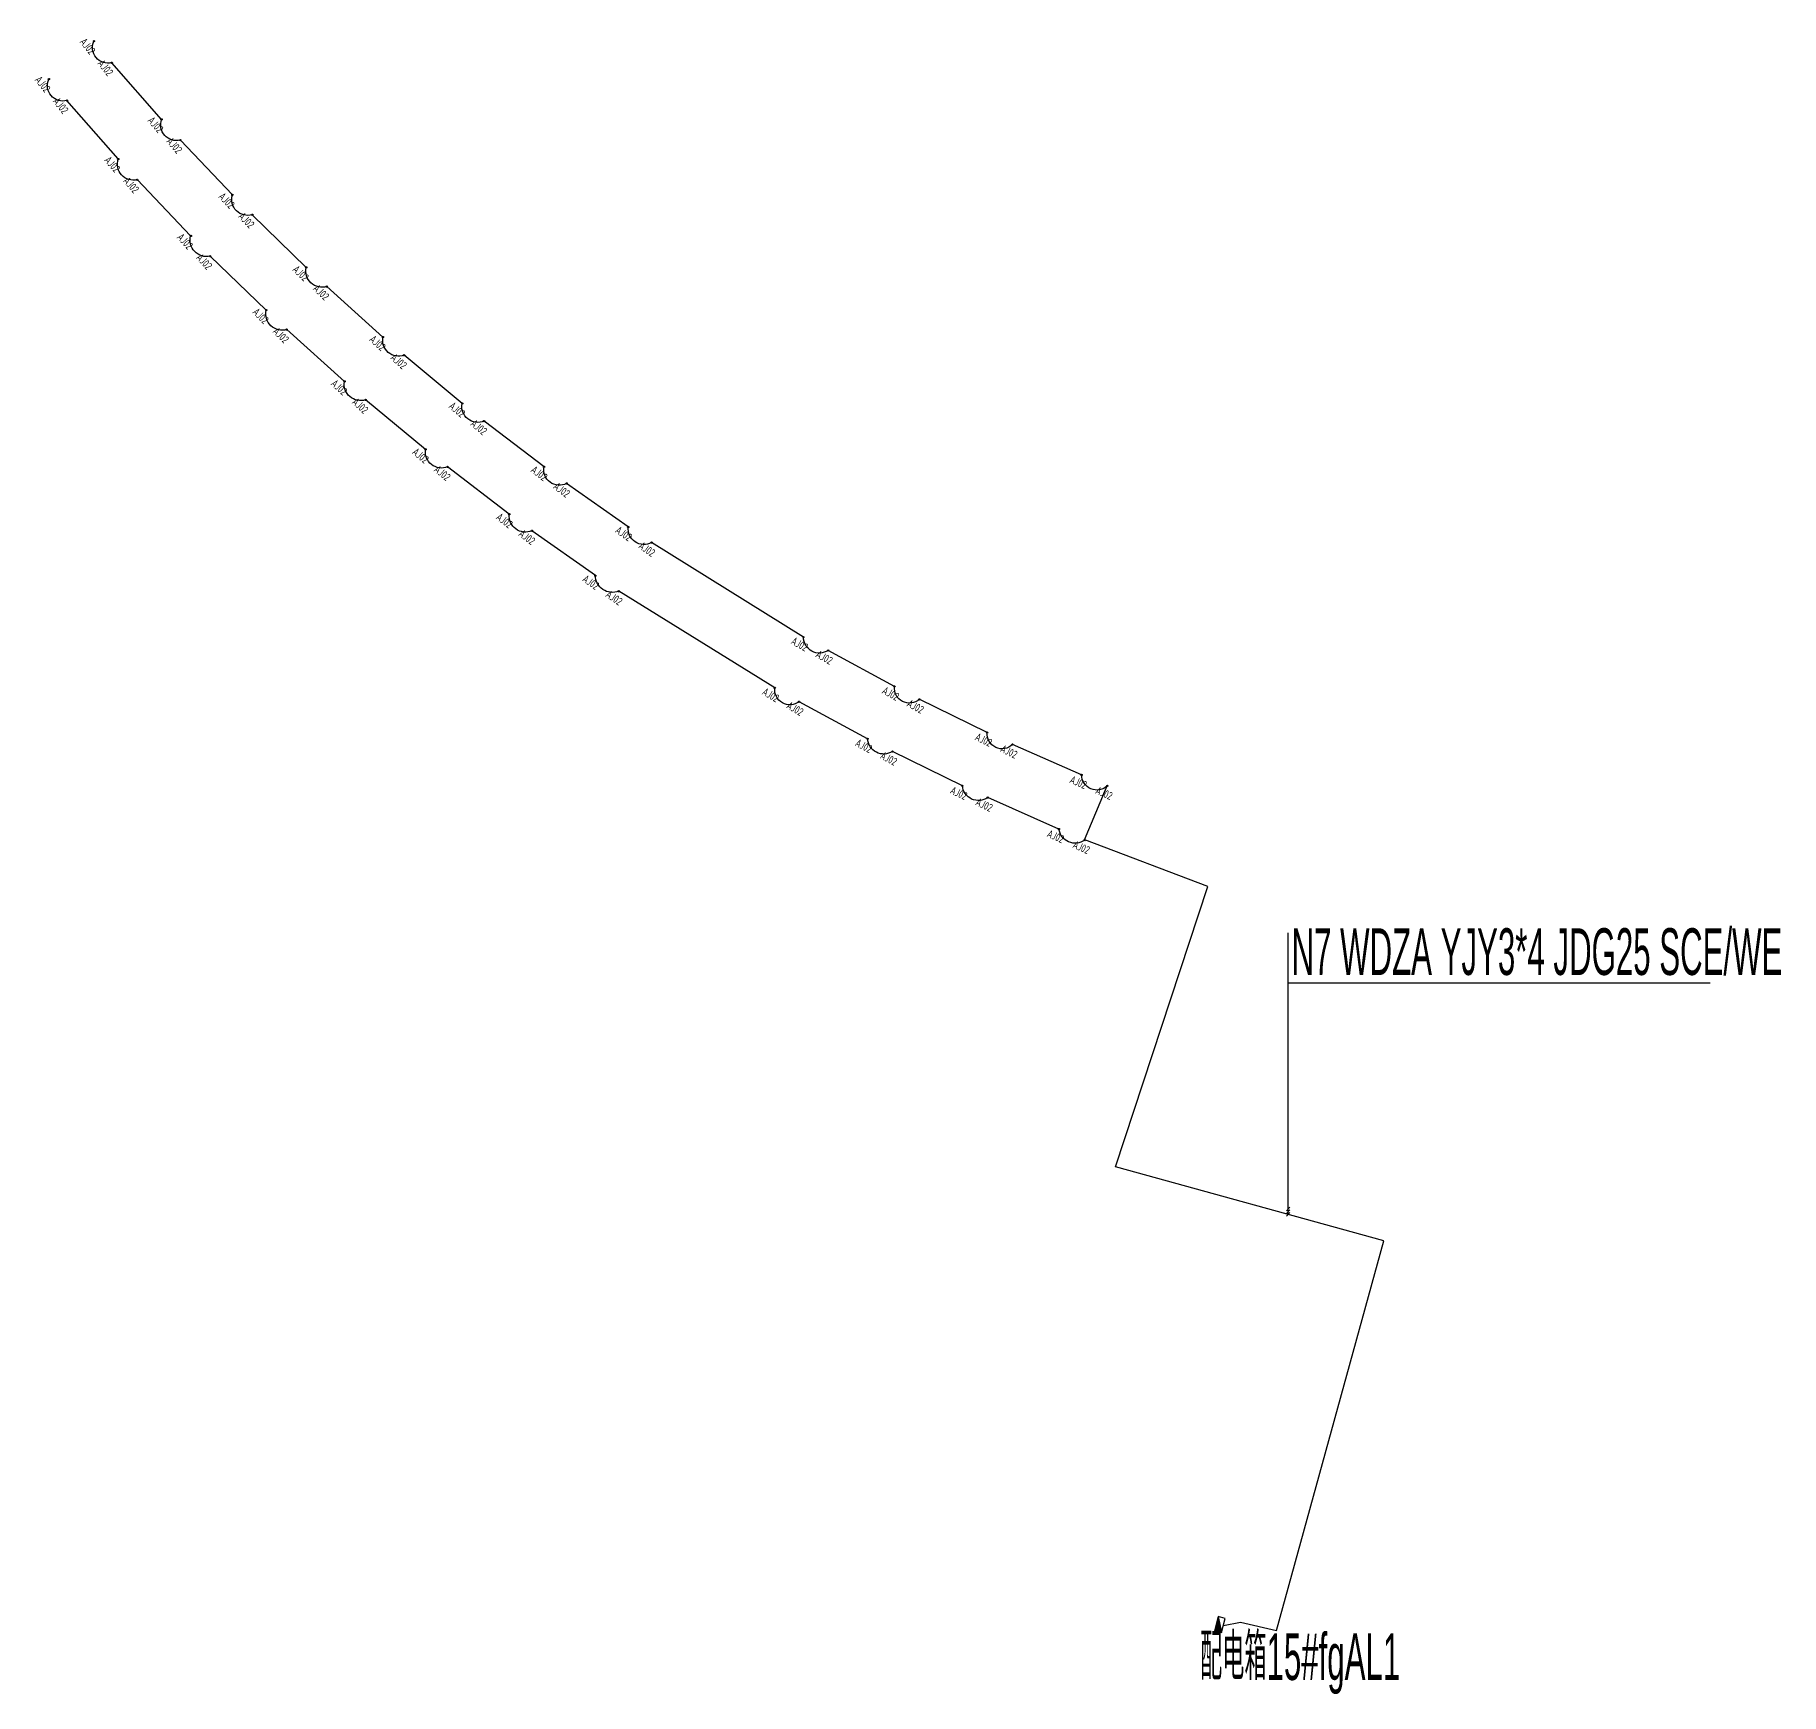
# Model space of a CAD drawing. Header units: inches. Extents: x -187843 to 1582678, y -554589 to 1835338.
# Drawn here: x -168699 to -37795, y 1447668 to 1572016 of the extents above; entities that cross this region are included whole.
import ezdxf
from ezdxf.enums import TextEntityAlignment as Align

# ---------------------------------------------------------------- set-up
doc = ezdxf.new("R2010")
doc.units = ezdxf.units.IN
doc.header["$MEASUREMENT"] = 0
for name, color, linetype in [('0-AJ02', 1, 'Continuous'), ('0-L-电箱', 90, 'Continuous'), ('0-LIGHT-TXT', 90, 'Continuous'), ('LT-220V', 5, 'Continuous'), ('强电220V', 1, 'Continuous')]:
    doc.layers.add(name, color=color, linetype=linetype)
doc.styles.add('GBZITI', font='gbenor.shx', dxfattribs={"height": 350, "bigfont": 'gbcbig.shx'})
doc.styles.add('SMDEI', font='smsim.shx', dxfattribs={"width": 0.75, "bigfont": 'smfs.shx'})

# ---------------------------------------------------------------- blocks, each defined once
blk = doc.blocks.new('A$C6D811006')
at = {"layer": '强电220V'}
h = blk.add_hatch(dxfattribs=at)
h.set_pattern_fill('ANGLE', color=256, angle=-47.18273)
h.set_pattern_definition([(312.81726666, (-1537605.358, 1188511.7405), (5.123672646, 4.747441797), [5.08, -1.905]), (42.81726666, (-1537605.358, 1188511.7405), (-4.747441797, 5.123672646), [5.08, -1.905])])
h.paths.add_polyline_path([(-583, 176), (-182, -196), (161, 980)])
blk.add_line((161, 980), (-182, -196), dxfattribs=at)
blk.add_lwpolyline([(161, 980), (-583, 176), (-182, -196), (563, 608)], close=True, dxfattribs=at)
blk = doc.blocks.new('AJ02')
at = {"layer": '0-AJ02', "color": 1}
for p, q in [((-9, -9), (9, 9)), ((9, -9), (-9, 9))]:
    blk.add_line(p, q, dxfattribs=at)
for radius in [25, 12.5]:
    blk.add_circle((0, 0), radius, dxfattribs=at)
at = {"layer": '0-AJ02', "style": 'GBZITI', "width": 0.8}
blk.add_text('AJ02', height=300, rotation=360, dxfattribs=at).set_placement((0, -450, 0), align=Align.CENTER)

msp = doc.modelspace()

# ---------------------------------------------------------------- linework, layer by layer
at = {"layer": '0-LIGHT-TXT', "color": 7}
for points in [[(-74741, 1483617), (-74741, 1483617), (-74741, 1504716)], [(-74741, 1500982), (-43121, 1500982)], [(-74622, 1483956), (-74863, 1483677)], [(-74621, 1484156), (-74862, 1483877)], [(-74621, 1483756), (-74862, 1483477)]]:
    msp.add_lwpolyline(points, dxfattribs=at)
at = {"layer": 'LT-220V'}
for points in [[(-88302, 1515739, -0.6567445), (-90234, 1516555), (-95409, 1518841, -0.7023892), (-97313, 1519729), (-102404, 1522224, -0.6903539), (-104259, 1523185), (-109230, 1525890, -0.6019488), (-111080, 1526881), (-122475, 1533968, -0.6150083), (-124217, 1535144), (-128840, 1538400, -0.6279658), (-130533, 1539644), (-135019, 1543077, -0.6061702), (-136670, 1544392), (-141023, 1548004, -0.5821728), (-142608, 1549373), (-146820, 1553159, -0.5797579), (-148355, 1554594), (-152410, 1558543, -0.6001142), (-153895, 1560025), (-157792, 1564130, -0.6039429), (-159200, 1565688), (-162938, 1569931, -0.620903), (-164287, 1571549)], [(-90002, 1511677, -0.5729603), (-91932, 1512500), (-97270, 1514854, -0.5729876), (-99173, 1515737), (-104414, 1518310, -0.5722844), (-106279, 1519262), (-111409, 1522041, -0.653034), (-113236, 1523072), (-124932, 1530318, -0.5211018), (-126681, 1531499), (-131445, 1534853, -0.5742943), (-133134, 1536095), (-137771, 1539638, -0.5728161), (-139408, 1540948), (-143906, 1544665, -0.5669775), (-145492, 1546051), (-149814, 1549934, -0.5671172), (-151366, 1551386), (-155561, 1555430, -0.556453), (-157031, 1556955), (-161033, 1561169, -0.5964777), (-162447, 1562718), (-166295, 1567104, -0.651595), (-167646, 1568705)]]:
    msp.add_lwpolyline(points, format="xyb", dxfattribs=at)
for points in [[(-90006, 1511688), (-88304, 1515745)], [(-79605, 1452806), (-78319, 1453048), (-75625, 1452443), (-67572, 1481639), (-87681, 1487186), (-80779, 1508184), (-89991, 1511682)]]:
    msp.add_lwpolyline(points, dxfattribs=at)

# ---------------------------------------------------------------- block references
at = {"layer": '0-AJ02'}
for p, xscale, yscale, zscale, rotation in [((-164277, 1571547), 2, 2, 2, 308.4465880421671), ((-162938, 1569931), 2, 2, 2, 308.4465880421671), ((-167647, 1568706), 2, 2, 2, 308.9213053207275), ((-166296, 1567101), 2, 2, 2, 308.9213053207275), ((-159199, 1565687), 2, 2, 2, 310.9041920370357), ((-157792, 1564130), 2, 2, 2, 310.9041920370357), ((-162447, 1562717), 2, 2, 2, 311.1756675871255), ((-161033, 1561166), 2, 2, 2, 311.1756675871255), ((-153895, 1560025), 2, 2, 2, 313.8864497725499), ((-152410, 1558543), 2, 2, 2, 313.8864497725499), ((-157003, 1556954), 2, 2, 2, 312.2274126923547), ((-155561, 1555430), 2, 2, 2, 312.2274126923547), ((-148355, 1554589), 2, 2, 2, 315.8197436877552), ((-146820, 1553159), 2, 2, 2, 315.8197436877552), ((-151350, 1551386), 2, 2, 2, 315.0226221957984), ((-149835, 1549934), 2, 2, 2, 315.0226221957984), ((-142612, 1549373), 2, 2, 2, 318.0490218589647), ((-141023, 1548003), 2, 2, 2, 318.0490218589647), ((-145481, 1546051), 2, 2, 2, 317.476160952099), ((-143906, 1544665), 2, 2, 2, 317.476160952099), ((-136664, 1544393), 2, 2, 2, 319.9307432679487), ((-135031, 1543076), 2, 2, 2, 319.9307432679487), ((-139408, 1540949), 2, 2, 2, 320.1297080982419), ((-137771, 1539638), 2, 2, 2, 320.1297080982419), ((-130533, 1539640), 2, 2, 2, 322.5967507404292), ((-128840, 1538400), 2, 2, 2, 322.5967507404292), ((-133136, 1536094), 2, 2, 2, 322.5268528777387), ((-131445, 1534853), 2, 2, 2, 322.5268528777387), ((-124215, 1535136), 2, 2, 2, 324.982442837518), ((-122472, 1533968), 2, 2, 2, 324.982442837518), ((-126679, 1531488), 2, 2, 2, 325.141242606302), ((-124933, 1530324), 2, 2, 2, 325.141242606302), ((-111080, 1526881), 2, 2, 2, 330.6472794534303), ((-109230, 1525890), 2, 2, 2, 330.6472794534303), ((-113236, 1523072), 2, 2, 2, 329.3695313358875), ((-104259, 1523185), 2, 2, 2, 331.1582673939902), ((-102400, 1522212), 2, 2, 2, 331.1582673939902), ((-111409, 1522040), 2, 2, 2, 329.3695313358875), ((-97314, 1519728), 2, 2, 2, 333.7531493395219), ((-106279, 1519262), 1.999999999999999, 1.999999999999999, 1.999999999999999, 331.8583104145713), ((-104408, 1518311), 1.999999999999999, 1.999999999999999, 1.999999999999999, 331.8583104145713), ((-95413, 1518840), 2, 2, 2, 333.7531493395219), ((-99173, 1515737), 2, 2, 2, 333.9278996068522), ((-90234, 1516555), 2, 2, 2, 335.9121612438609), ((-88302, 1515739), 2, 2, 2, 335.9121612438609), ((-97270, 1514854), 2, 2, 2, 333.9278996068522), ((-91932, 1512500), 2, 2, 2, 335.7294999257263), ((-90002, 1511677), 2, 2, 2, 335.7294999257263)]:
    msp.add_blockref('AJ02', p, dxfattribs=dict(at, xscale=xscale, yscale=yscale, zscale=zscale, rotation=rotation))
at = {"layer": '0-L-电箱', "rotation": 28.39524618333489}
msp.add_blockref('A$C6D811006', (-79675, 1452534), dxfattribs=at)

# ---------------------------------------------------------------- texts
at = {"layer": '0-LIGHT-TXT', "color": 7, "style": 'SMDEI', "width": 0.5}
for s, p in [('N7 WDZA YJY3*4 JDG25 SCE/WE', (-74496, 1501563)), ('配电箱15#fgAL1 ', (-81355, 1448723))]:
    msp.add_text(s, height=3500, dxfattribs=at).set_placement(p)

doc.saveas('drawing.dxf')
